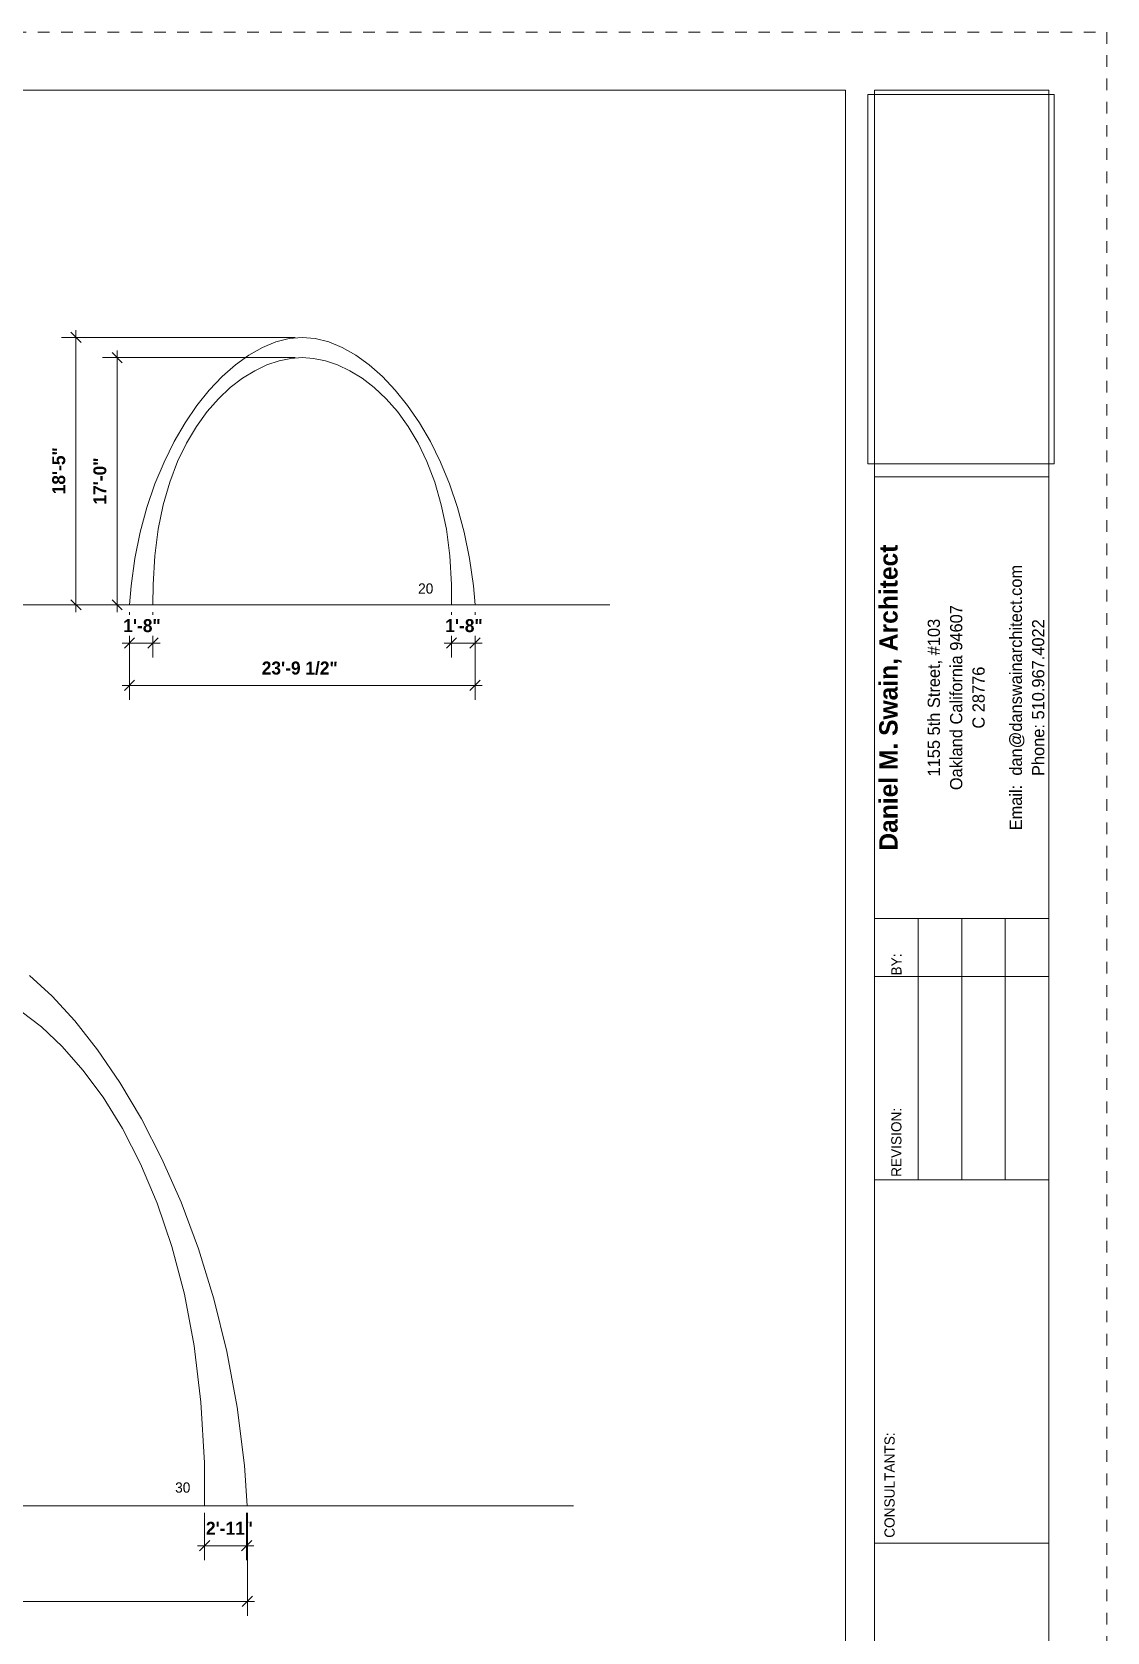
# Model space of a CAD drawing. Header units: inches. Extents: x -101.2 to -65.2, y -5883.2 to -5859.2.
# Drawn here: x -74.4 to -65.15, y -5872.99 to -5859.23 of the extents above; entities that cross this region are included whole.
import ezdxf

# ---------------------------------------------------------------- set-up
doc = ezdxf.new("R2010")
doc.units = ezdxf.units.IN
doc.header["$LTSCALE"] = 0.2
doc.header["$MEASUREMENT"] = 0
doc.header["$PDMODE"] = 1
doc.header["$PDSIZE"] = -2
doc.linetypes.add('STYLE_11', pattern=[0.46875, 0.3125, -0.15625])
doc.layers.get('0').update_dxf_attribs({"lineweight": 0})
for name, color, linetype, lineweight in [('ARCHES', 7, 'Continuous', 0), ('Dimension', 7, 'Continuous', 0), ('None', 7, 'Continuous', 0)]:
    doc.layers.add(name, color=color, linetype=linetype, lineweight=lineweight)
doc.styles.add('CityBlueprint', font='cityb___.ttf')
doc.styles.add('Tw Cen MT', font='')
doc.styles.add('Tw Cen MT (bold)', font='')
doc.styles.get('Tw Cen MT').set_extended_font_data('Tw Cen MT')
doc.styles.get('Tw Cen MT (bold)').set_extended_font_data('Tw Cen MT', bold=True)
doc.dimstyles.new('Arch', dxfattribs={"dimtxt": 0.111581, "dimasz": 0.088379, "dimexe": 0.125, "dimexo": 0.0625, "dimgap": 0.0625, "dimtad": 1, "dimdec": 3, "dimzin": 15, "dimdsep": 46, "dimlunit": 4, "dimtxsty": 'CityBlueprint', "dimblk": 'VW_SLASH', "dimcen": 0, "dimdle": 0.0625, "dimazin": 0, "dimtfac": 1, "dimtdec": 3, "dimtix": 1, "dimtmove": 0, "dimatfit": 0, "dimldrblk": 'VW_FILLEDARROW', "dimfxl": 1, "dimfrac": 2, "dimtolj": 1, "dimtzin": 15, "dimarcsym": 0})
picture_1 = doc.add_image_def('image1.jpg', size_in_pixel=(2931, 1478))

# ---------------------------------------------------------------- blocks, each defined once
blk = doc.blocks.new('Group')
at = {"layer": 'None', "color": 6, "linetype": 'Continuous', "lineweight": 0}
for p, q in [((7.762, 16.726), (6.262, 16.726)), ((6.262, 12.928), (7.762, 12.928)), ((6.262, 10.678), (7.762, 10.678))]:
    blk.add_line(p, q, dxfattribs=at)
at = {"layer": 'None', "color": 5, "linetype": 'Continuous', "lineweight": 0}
for p, q in [((6.637, 12.928), (6.637, 10.678)), ((7.012, 12.928), (7.012, 10.678)), ((7.387, 12.928), (7.387, 10.678)), ((7.762, 12.928), (7.762, 10.678)), ((6.262, 12.428), (7.762, 12.428)), ((6.262, 7.553), (7.762, 7.553))]:
    blk.add_line(p, q, dxfattribs=at)
at = {"layer": 'None', "color": 2, "linetype": 'STYLE_11', "lineweight": 0}
blk.add_lwpolyline([(-27.738, 20.553), (8.262, 20.553), (8.262, -3.447), (-27.738, -3.447)], close=True, dxfattribs=at)
at = {"layer": 'None', "color": 8, "linetype": 'Continuous', "lineweight": 0}
for points in [[(-26.738, 20.053), (6.012, 20.053), (6.012, -2.947), (-26.738, -2.947)], [(6.262, 20.053), (7.762, 20.053), (7.762, -2.947), (6.262, -2.947)]]:
    blk.add_lwpolyline(points, close=True, dxfattribs=at)
at = {"layer": 'None', "color": 4, "insert": (7.013, 14.827), "char_height": 0.1582, "width": 3.79806, "attachment_point": 5, "rotation": 90, "line_spacing_factor": 1.094749, "style": 'Tw Cen MT (bold)'}
blk.add_mtext('Daniel M. Swain, Architect\\P{\\H0.4444x;\\l\\P}{\\fTw Cen MT|b0|i0|c0|p0;\\H0.6667x;\\l1155 5th Street, #103\\POakland California 94607\\PC 28776\\P}{\\fTw Cen MT|b0|i0|c0|p0;\\H0.4444x;\\l\\P}{\\fTw Cen MT|b0|i0|c0|p0;\\H0.6667x;\\lEmail:  dan@danswainarchitect.com  \\PPhone: 510.967.4022}', dxfattribs=at)
at = {"layer": 'None', "color": 4, "char_height": 0.0879, "attachment_point": 5, "rotation": 90, "line_spacing_factor": 1.094749, "style": 'Tw Cen MT'}
for s, insert in [('BY:', (6.45, 12.531)), ('REVISION:', (6.45, 11.001))]:
    blk.add_mtext(s, dxfattribs=dict(at, insert=insert))
at = {"layer": 'None'}
image = blk.add_image(picture_1, insert=(7.807, 16.837), size_in_units=(3.18, 1.604), rotation=90, dxfattribs=at)
image.dxf.flags = 7
at = {"color": 4, "linetype": 'Continuous', "lineweight": 0}
blk.add_wipeout([(6.467, 7.599), (6.467, 8.486), (6.307, 8.486), (6.307, 7.599)], dxfattribs=at).dxf.layer = 'None'
at = {"layer": 'None', "color": 4, "insert": (6.347, 7.599), "char_height": 0.08789, "attachment_point": 1, "rotation": 90, "line_spacing_factor": 1.094749, "style": 'Tw Cen MT'}
blk.add_mtext('CONSULTANTS:', dxfattribs=at)
blk = doc.blocks.new('Group-1')
at = {"layer": 'None', "color": 4}
blk.add_blockref('Group', (0, 0), dxfattribs=at)
blk = doc.blocks.new('*D50')
at = {"layer": 'Defpoints', "color": 0, "lineweight": 0, "transparency": 16777216}
for p in [(128.4, 1720.9), (-58.6, 1500), (-14.4, 1500)]:
    blk.add_point(p, dxfattribs=at)
at = {"layer": 'Dimension', "color": 0, "linetype": 'Continuous', "lineweight": -2, "transparency": 16777216}
for p, q in [((122.4, 1720.9), (-70.6, 1720.9)), ((-58.6, 1720.9), (-58.6, 1726.9)), ((-58.6, 1500), (-58.6, 1720.9)), ((-20.4, 1500), (-70.6, 1500)), ((-58.6, 1494), (-58.6, 1500))]:
    blk.add_line(p, q, dxfattribs=at)
at = {"layer": 'Dimension', "color": 7, "linetype": 'Continuous', "lineweight": -2, "transparency": 16777216}
for p, q in [((-54.3, 1716.6), (-62.8, 1725.1)), ((-62.8, 1504.3), (-54.3, 1495.8))]:
    blk.add_line(p, q, dxfattribs=at)
at = {"color": 0, "linetype": 'Continuous', "lineweight": -2, "transparency": 16777216}
blk.add_wipeout([(-64.6, 1591.3), (-64.6, 1629.6), (-81.6, 1629.6), (-81.6, 1591.3)], dxfattribs=at).dxf.layer = 'Dimension'
at = {"layer": 'Dimension', "color": 0, "transparency": 16777216, "insert": (-78.2, 1591.3), "char_height": 10.71, "attachment_point": 1, "rotation": 90, "line_spacing_factor": 0.959794, "style": 'CityBlueprint'}
blk.add_mtext('18\'-5"', dxfattribs=at)
blk = doc.blocks.new('VW_FILLEDARROW')
at = {"color": 0, "lineweight": -2}
blk.add_solid([(0, 0), (0, 0), (0, 0)], dxfattribs=at)
blk = doc.blocks.new('VW_SLASH')
at = {"color": 0, "linetype": 'ByBlock', "lineweight": -2}
blk.add_line((0, 0), (-1, 0), dxfattribs=at)
at = {"color": 7, "linetype": 'ByBlock', "lineweight": -2}
blk.add_line((0, 0), (0, 0), dxfattribs=at)
blk = doc.blocks.new('*D51')
at = {"layer": 'Defpoints', "color": 0, "lineweight": 0, "transparency": 16777216}
for p in [(128.4, 1704.2), (-24.6, 1500), (-14.4, 1500)]:
    blk.add_point(p, dxfattribs=at)
at = {"layer": 'Dimension', "color": 7, "linetype": 'Continuous', "lineweight": -2, "transparency": 16777216}
for p, q in [((-20.3, 1700), (-28.8, 1708.4)), ((-28.8, 1504.3), (-20.3, 1495.8))]:
    blk.add_line(p, q, dxfattribs=at)
at = {"layer": 'Dimension', "color": 0, "linetype": 'Continuous', "lineweight": -2, "transparency": 16777216}
for p, q in [((-24.6, 1704.2), (-24.6, 1710.2)), ((122.4, 1704.2), (-36.6, 1704.2)), ((-24.6, 1500), (-24.6, 1704.2)), ((-20.4, 1500), (-36.6, 1500)), ((-24.6, 1494), (-24.6, 1500))]:
    blk.add_line(p, q, dxfattribs=at)
at = {"color": 0, "linetype": 'Continuous', "lineweight": -2, "transparency": 16777216}
blk.add_wipeout([(-30.6, 1582.8), (-30.6, 1621.5), (-47.6, 1621.5), (-47.6, 1582.8)], dxfattribs=at).dxf.layer = 'Dimension'
at = {"layer": 'Dimension', "color": 0, "transparency": 16777216, "insert": (-44.2, 1582.8), "char_height": 10.71, "attachment_point": 1, "rotation": 90, "line_spacing_factor": 0.959794, "style": 'CityBlueprint'}
blk.add_mtext('17\'-0"', dxfattribs=at)
blk = doc.blocks.new('*D52')
at = {"layer": 'Defpoints', "color": 0, "lineweight": 0, "transparency": 16777216}
for p in [(-14.4, 1500), (271.1, 1500), (-14.4, 1433.5)]:
    blk.add_point(p, dxfattribs=at)
at = {"layer": 'Dimension', "color": 0, "linetype": 'Continuous', "lineweight": -2, "transparency": 16777216}
for p, q in [((-14.4, 1494), (-14.4, 1421.5)), ((271.1, 1494), (271.1, 1421.5)), ((-20.4, 1433.5), (-14.4, 1433.5)), ((-14.4, 1433.5), (271.1, 1433.5)), ((271.1, 1433.5), (277.1, 1433.5))]:
    blk.add_line(p, q, dxfattribs=at)
at = {"layer": 'Dimension', "color": 7, "linetype": 'Continuous', "lineweight": -2, "transparency": 16777216}
for p, q in [((-10.1, 1437.8), (-18.6, 1429.3)), ((266.9, 1429.3), (275.4, 1437.8))]:
    blk.add_line(p, q, dxfattribs=at)
at = {"color": 0, "linetype": 'Continuous', "lineweight": -2, "transparency": 16777216}
blk.add_wipeout([(94.9, 1439.5), (161.8, 1439.5), (161.8, 1456.6), (94.9, 1456.6)], dxfattribs=at).dxf.layer = 'Dimension'
at = {"layer": 'Dimension', "color": 0, "transparency": 16777216, "insert": (94.9, 1453.2), "char_height": 10.71, "attachment_point": 1, "line_spacing_factor": 0.959794, "style": 'CityBlueprint'}
blk.add_mtext('23\'-9 1/2"', dxfattribs=at)
blk = doc.blocks.new('*D53')
at = {"layer": 'Defpoints', "color": 0, "lineweight": 0, "transparency": 16777216}
for p in [(-14.4, 1500), (5, 1500)]:
    blk.add_point(p, dxfattribs=at)
at = {"layer": 'Dimension', "color": 0, "linetype": 'Continuous', "lineweight": -2, "transparency": 16777216}
for p, q in [((-14.4, 1494), (-14.4, 1456.5)), ((5, 1494), (5, 1456.5)), ((-14.4, 1468.5), (-20.4, 1468.5)), ((5, 1468.5), (-14.4, 1468.5)), ((11, 1468.5), (5, 1468.5))]:
    blk.add_line(p, q, dxfattribs=at)
at = {"layer": 'Dimension', "color": 7, "linetype": 'Continuous', "lineweight": -2, "transparency": 16777216}
for p, q in [((-10.1, 1472.8), (-18.6, 1464.3)), ((0.8, 1464.3), (9.3, 1472.8))]:
    blk.add_line(p, q, dxfattribs=at)
at = {"color": 0, "linetype": 'Continuous', "lineweight": -2, "transparency": 16777216}
blk.add_wipeout([(-19.5, 1474.5), (10.2, 1474.5), (10.2, 1491.6), (-19.5, 1491.6)], dxfattribs=at).dxf.layer = 'Dimension'
at = {"layer": 'Defpoints', "color": 0, "lineweight": 0, "transparency": 16777216}
blk.add_point((5, 1468.5), dxfattribs=at)
at = {"layer": 'Dimension', "color": 0, "transparency": 16777216, "insert": (-19.5, 1488.2), "char_height": 10.71, "attachment_point": 1, "line_spacing_factor": 0.959794, "style": 'CityBlueprint'}
blk.add_mtext('1\'-8"', dxfattribs=at)
blk = doc.blocks.new('*D54')
at = {"layer": 'Defpoints', "color": 0, "lineweight": 0, "transparency": 16777216}
for p in [(251.7, 1500), (271.1, 1500)]:
    blk.add_point(p, dxfattribs=at)
at = {"layer": 'Dimension', "color": 0, "linetype": 'Continuous', "lineweight": -2, "transparency": 16777216}
for p, q in [((251.7, 1494), (251.7, 1456.5)), ((271.1, 1494), (271.1, 1456.5)), ((245.7, 1468.5), (251.7, 1468.5)), ((251.7, 1468.5), (271.1, 1468.5)), ((271.1, 1468.5), (277.1, 1468.5))]:
    blk.add_line(p, q, dxfattribs=at)
at = {"layer": 'Dimension', "color": 7, "linetype": 'Continuous', "lineweight": -2, "transparency": 16777216}
for p, q in [((255.9, 1472.8), (247.4, 1464.3)), ((266.9, 1464.3), (275.4, 1472.8))]:
    blk.add_line(p, q, dxfattribs=at)
at = {"color": 0, "linetype": 'Continuous', "lineweight": -2, "transparency": 16777216}
blk.add_wipeout([(246.5, 1474.5), (276.3, 1474.5), (276.3, 1491.6), (246.5, 1491.6)], dxfattribs=at).dxf.layer = 'Dimension'
at = {"layer": 'Defpoints', "color": 0, "lineweight": 0, "transparency": 16777216}
blk.add_point((251.7, 1468.5), dxfattribs=at)
at = {"layer": 'Dimension', "color": 0, "transparency": 16777216, "insert": (246.5, 1488.2), "char_height": 10.71, "attachment_point": 1, "line_spacing_factor": 0.959794, "style": 'CityBlueprint'}
blk.add_mtext('1\'-8"', dxfattribs=at)
blk = doc.blocks.new('*D77')
at = {"layer": 'Defpoints', "color": 0, "lineweight": 0, "transparency": 16777216}
for p in [(-410.2, 756), (83, 756), (-410.2, 677)]:
    blk.add_point(p, dxfattribs=at)
at = {"layer": 'Dimension', "color": 0, "linetype": 'Continuous', "lineweight": -2, "transparency": 16777216}
for p, q in [((-410.2, 750), (-410.2, 665)), ((83, 750), (83, 665)), ((-416.2, 677), (-410.2, 677)), ((-410.2, 677), (83, 677)), ((83, 677), (89, 677))]:
    blk.add_line(p, q, dxfattribs=at)
at = {"layer": 'Dimension', "color": 7, "linetype": 'Continuous', "lineweight": -2, "transparency": 16777216}
for p, q in [((-405.9, 681.3), (-414.4, 672.8)), ((78.7, 672.8), (87.2, 681.3))]:
    blk.add_line(p, q, dxfattribs=at)
at = {"color": 0, "linetype": 'Continuous', "lineweight": -2, "transparency": 16777216}
blk.add_wipeout([(-179.7, 683), (-147.5, 683), (-147.5, 700.1), (-179.7, 700.1)], dxfattribs=at).dxf.layer = 'Dimension'
at = {"layer": 'Dimension', "color": 0, "transparency": 16777216, "insert": (-179.7, 696.7), "char_height": 10.71, "attachment_point": 1, "line_spacing_factor": 0.959794, "style": 'CityBlueprint'}
blk.add_mtext('41\'-1"', dxfattribs=at)
blk = doc.blocks.new('*D78')
at = {"layer": 'Defpoints', "color": 0, "lineweight": 0, "transparency": 16777216}
for p in [(47.7, 756), (82.4, 756)]:
    blk.add_point(p, dxfattribs=at)
at = {"layer": 'Dimension', "color": 0, "linetype": 'Continuous', "lineweight": -2, "transparency": 16777216}
for p, q in [((47.7, 750), (47.7, 711)), ((82.4, 750), (82.4, 711)), ((41.7, 723), (47.7, 723)), ((47.7, 723), (82.4, 723)), ((82.4, 723), (88.4, 723))]:
    blk.add_line(p, q, dxfattribs=at)
at = {"layer": 'Dimension', "color": 7, "linetype": 'Continuous', "lineweight": -2, "transparency": 16777216}
for p, q in [((51.9, 727.3), (43.5, 718.8)), ((78.1, 718.8), (86.6, 727.3))]:
    blk.add_line(p, q, dxfattribs=at)
at = {"color": 0, "linetype": 'Continuous', "lineweight": -2, "transparency": 16777216}
blk.add_wipeout([(48.8, 729), (81.2, 729), (81.2, 746.1), (48.8, 746.1)], dxfattribs=at).dxf.layer = 'Dimension'
at = {"layer": 'Defpoints', "color": 0, "lineweight": 0, "transparency": 16777216}
blk.add_point((47.7, 723), dxfattribs=at)
at = {"layer": 'Dimension', "color": 0, "transparency": 16777216, "insert": (48.8, 742.7), "char_height": 10.71, "attachment_point": 1, "line_spacing_factor": 0.959794, "style": 'CityBlueprint'}
blk.add_mtext('2\'-11"', dxfattribs=at)
blk = doc.blocks.new('Group-2')
at = {"color": 250, "linetype": 'Continuous', "lineweight": 0}
blk.add_line((382.4445, 1500.0354), (-2485.5555, 1500.0354), dxfattribs=at)
at = {"layer": 'ARCHES', "color": 250, "lineweight": 0}
blk.add_lwpolyline([(128.3665, 1720.892), (139.1601, 1719.944), (150.1904, 1717.139), (161.3509, 1712.5356), (172.5348, 1706.1923), (183.6357, 1698.1678), (194.547, 1688.5205), (205.1621, 1677.3091), (215.3745, 1664.5922), (225.0775, 1650.4282), (234.1647, 1634.8758), (242.5295, 1617.9936), (250.0653, 1599.8401), (256.6655, 1580.4739), (262.2236, 1559.9535), (266.633, 1538.3375), (269.7871, 1515.6846), (271.1168, 1500.0354), (270.7858, 1500.0354), (270.1015, 1500.0354), (269.1143, 1500.0354), (267.8746, 1500.0354), (266.433, 1500.0354), (264.84, 1500.0354), (263.146, 1500.0354), (261.4015, 1500.0354), (259.657, 1500.0354), (257.963, 1500.0354), (256.37, 1500.0354), (254.9284, 1500.0354), (253.6888, 1500.0354), (252.7015, 1500.0354), (252.0172, 1500.0354), (251.6862, 1500.0354), (251.618, 1516.7966), (250.2321, 1540.4849), (247.3826, 1562.4527), (243.2028, 1582.7265), (237.8257, 1601.3329), (231.3844, 1618.2983), (224.012, 1633.6493), (215.8418, 1647.4124), (207.0067, 1659.6142), (197.6399, 1670.2811), (187.8745, 1679.4397), (177.8436, 1687.1165), (167.6804, 1693.3381), (157.518, 1698.1309), (147.4895, 1701.5215), (137.7279, 1703.5364), (128.3665, 1704.2021), (119.0045, 1703.5364), (109.2426, 1701.5215), (99.2137, 1698.1309), (89.0511, 1693.3381), (78.8879, 1687.1165), (68.857, 1679.4397), (59.0917, 1670.2811), (49.725, 1659.6142), (40.8901, 1647.4124), (32.72, 1633.6493), (25.3479, 1618.2983), (18.9068, 1601.3329), (13.5298, 1582.7265), (9.3501, 1562.4527), (6.5008, 1540.4849), (5.1149, 1516.7966), (5.0468, 1500.0354), (4.7158, 1500.0354), (4.0315, 1500.0354), (3.0442, 1500.0354), (1.8046, 1500.0354), (0.363, 1500.0354), (-1.23, 1500.0354), (-2.924, 1500.0354), (-4.6685, 1500.0354), (-6.413, 1500.0354), (-8.107, 1500.0354), (-9.7, 1500.0354), (-11.1416, 1500.0354), (-12.3813, 1500.0354), (-13.3685, 1500.0354), (-14.0528, 1500.0354), (-14.3838, 1500.0354), (-13.0545, 1515.6846), (-9.9009, 1538.3375), (-5.4919, 1559.9535), (0.0658, 1580.4739), (6.6657, 1599.8401), (14.2012, 1617.9936), (22.5658, 1634.8758), (31.653, 1650.4282), (41.356, 1664.5922), (51.5685, 1677.3091), (62.1837, 1688.5205), (73.0952, 1698.1678), (84.1964, 1706.1923), (95.3806, 1712.5356), (106.5415, 1717.139), (117.5723, 1719.944)], close=True, dxfattribs=at)
at = {"layer": 'None', "color": 250, "insert": (224.0902, 1517.7396), "char_height": 8.4375, "attachment_point": 1, "line_spacing_factor": 1.094749, "style": 'Tw Cen MT'}
blk.add_mtext('20', dxfattribs=at)
at = {"layer": 'Dimension', "color": 250, "linetype": 'Continuous', "lineweight": 0}
dim = blk.add_linear_dim(base=(-58.5555, 1500.0354), p1=(128.3665, 1720.892), p2=(-14.3838, 1500.0354), angle=90, text='18\'-5"', dimstyle='Arch', override={"dimtxt": 10.711806, "dimgap": 6, "dimpost": '<>', "dimtxsty": 'CityBlueprint', "dimtmove": 2}, dxfattribs=at)
dim.commit()
dim.dimension.update_dxf_attribs({"geometry": '*D50', "text_midpoint": (-58.5555, 1610.4637)})
dim = blk.add_linear_dim(base=(-24.5555, 1500.0354), p1=(128.3665, 1704.2021), p2=(-14.3838, 1500.0354), angle=90, text='17\'-0"', dimstyle='Arch', override={"dimtxt": 10.711806, "dimgap": 6, "dimpost": '<>', "dimtxsty": 'CityBlueprint', "dimtmove": 2}, dxfattribs=at)
dim.commit()
dim.dimension.update_dxf_attribs({"geometry": '*D51', "text_midpoint": (-24.5555, 1602.1188)})
dim = blk.add_linear_dim(base=(-14.3838, 1433.5354), p1=(271.1168, 1500.0354), p2=(-14.3838, 1500.0354), dimstyle='Arch', override={"dimtxt": 10.711806, "dimgap": 6, "dimpost": '<>', "dimtxsty": 'CityBlueprint', "dimtmove": 2}, dxfattribs=at)
dim.commit()
dim.dimension.update_dxf_attribs({"geometry": '*D52', "text_midpoint": (128.3665, 1433.5354)})
for base, p1, p2, picture, middle in [((5.0468, 1468.5354), (-14.3838, 1500.0354), (5.0468, 1500.0354), '*D53', (-4.6685, 1468.5354)), ((251.6862, 1468.5354), (271.1168, 1500.0354), (251.6862, 1500.0354), '*D54', (261.4015, 1468.5354))]:
    dim = blk.add_linear_dim(base=base, p1=p1, p2=p2, text='1\'-8"', dimstyle='Arch', override={"dimtxt": 10.711806, "dimgap": 6, "dimpost": '<>', "dimtxsty": 'CityBlueprint', "dimtmove": 2}, dxfattribs=at)
    dim.commit()
    dim.dimension.update_dxf_attribs({"geometry": picture, "text_midpoint": middle})
blk = doc.blocks.new('Group-3')
at = {"color": 3, "linetype": 'Continuous', "lineweight": 0}
blk.add_line((352.4445, 756.0354), (-2515.5555, 756.0354), dxfattribs=at)
at = {"layer": 'ARCHES', "color": 250, "lineweight": 0}
blk.add_lwpolyline([(-96.9538, 1193.9717), (-78.3617, 1176.925), (-59.5461, 1156.4312), (-40.7811, 1132.6147), (-22.341, 1105.6), (-4.5001, 1075.5115), (12.4672, 1042.4736), (28.2869, 1006.6108), (42.6845, 968.0475), (55.3859, 926.9082), (66.1167, 883.3172), (74.6028, 837.3991), (80.5697, 789.2783), (82.9709, 756.0354), (82.3702, 756.0354), (81.1282, 756.0354), (79.3363, 756.0354), (77.0864, 756.0354), (74.4699, 756.0354), (71.5786, 756.0354), (68.504, 756.0354), (65.3377, 756.0354), (62.1715, 756.0354), (59.0969, 756.0354), (56.2055, 756.0354), (53.5891, 756.0354), (51.3391, 756.0354), (49.5473, 756.0354), (48.3052, 756.0354), (47.7046, 756.0354), (47.4984, 791.4602), (44.7007, 841.5256), (39.1096, 887.9547), (31.0268, 930.8037), (20.7537, 970.1285), (8.5918, 1005.9852), (-5.1572, 1038.4298), (-20.1918, 1067.5185), (-36.2105, 1093.3072), (-52.9117, 1115.8521), (-69.9939, 1135.2091), (-87.1555, 1151.4343), (-104.095, 1164.5838)], dxfattribs=at)
at = {"layer": 'None', "color": 250, "insert": (23.3612, 775.253), "char_height": 8.4375, "attachment_point": 1, "line_spacing_factor": 1.094749, "style": 'Tw Cen MT'}
blk.add_mtext('30', dxfattribs=at)
at = {"layer": 'Dimension', "color": 250, "linetype": 'Continuous', "lineweight": 0}
dim = blk.add_linear_dim(base=(-410.1654, 677.0354), p1=(82.9709, 756.0354), p2=(-410.1654, 756.0354), text='41\'-1"', dimstyle='Arch', override={"dimtxt": 10.711806, "dimgap": 6, "dimpost": '<>', "dimtxsty": 'CityBlueprint', "dimtmove": 2}, dxfattribs=at)
dim.commit()
dim.dimension.update_dxf_attribs({"geometry": '*D77', "text_midpoint": (-163.5973, 677.0354)})
dim = blk.add_linear_dim(base=(47.7046, 723.0354), p1=(82.3702, 756.0354), p2=(47.7046, 756.0354), text='2\'-11"', dimstyle='Arch', override={"dimtxt": 10.711806, "dimgap": 6, "dimpost": '<>', "dimtxsty": 'CityBlueprint', "dimtmove": 2}, dxfattribs=at)
dim.commit()
dim.dimension.update_dxf_attribs({"geometry": '*D78', "text_midpoint": (65.0374, 723.0354)})

msp = doc.modelspace()

# ---------------------------------------------------------------- block references
at = {"layer": 'None', "color": 4}
msp.add_blockref('Group-1', (-73.415493, -5879.782977), dxfattribs=at)

# ---------------------------------------------------------------- next in the draw order: block references
at = {"layer": 'None', "color": 250, "xscale": 0.01041666666666667, "yscale": 0.01041666666666667, "zscale": 0.01041666666666667}
for name in ['Group-2', 'Group-3']:
    msp.add_blockref(name, (-73.415493, -5879.782977), dxfattribs=at)

doc.saveas('drawing.dxf')
